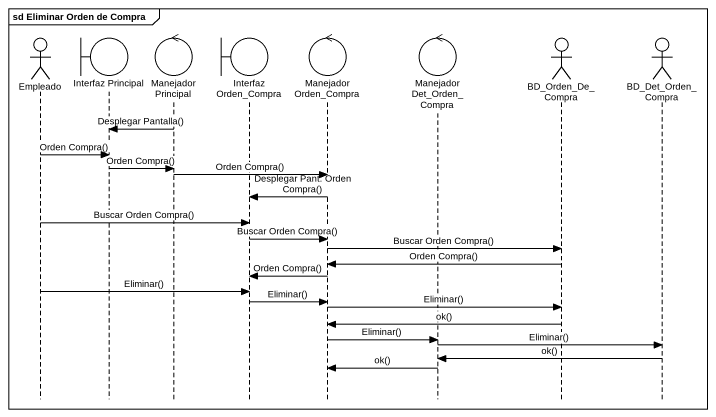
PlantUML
@startuml
mainframe sd Eliminar Orden de Compra
hide footbox
actor Empleado
boundary "Interfaz Principal" as Interfaz_Principal
control "Manejador Principal" as Manejador_Principal
boundary "Interfaz Orden_Compra" as Interfaz_Orden_Compra
control "Manejador Orden_Compra" as Manejador_Orden_Compra
control "Manejador Det_Orden_Compra" as Manejador_Det_Orden_Compra
actor BD_Orden_De_Compra
actor BD_Det_Orden_Compra

Manejador_Principal -> Interfaz_Principal : Desplegar Pantalla()
Empleado -> Interfaz_Principal : Orden Compra()
Interfaz_Principal -> Manejador_Principal : Orden Compra()
Manejador_Principal -> Manejador_Orden_Compra : Orden Compra()
Manejador_Orden_Compra -> Interfaz_Orden_Compra : Desplegar Pant. Orden Compra()
Empleado -> Interfaz_Orden_Compra : Buscar Orden Compra()
Interfaz_Orden_Compra -> Manejador_Orden_Compra : Buscar Orden Compra()
Manejador_Orden_Compra -> BD_Orden_De_Compra : Buscar Orden Compra()
BD_Orden_De_Compra -> Manejador_Orden_Compra : Orden Compra()
Manejador_Orden_Compra -> Interfaz_Orden_Compra : Orden Compra()
Empleado -> Interfaz_Orden_Compra : Eliminar()
Interfaz_Orden_Compra -> Manejador_Orden_Compra : Eliminar()
Manejador_Orden_Compra -> BD_Orden_De_Compra : Eliminar()
BD_Orden_De_Compra -> Manejador_Orden_Compra : ok()
Manejador_Orden_Compra -> Manejador_Det_Orden_Compra : Eliminar()
Manejador_Det_Orden_Compra -> BD_Det_Orden_Compra : Eliminar()
BD_Det_Orden_Compra -> Manejador_Det_Orden_Compra : ok()
Manejador_Det_Orden_Compra -> Manejador_Orden_Compra : ok()
@enduml
